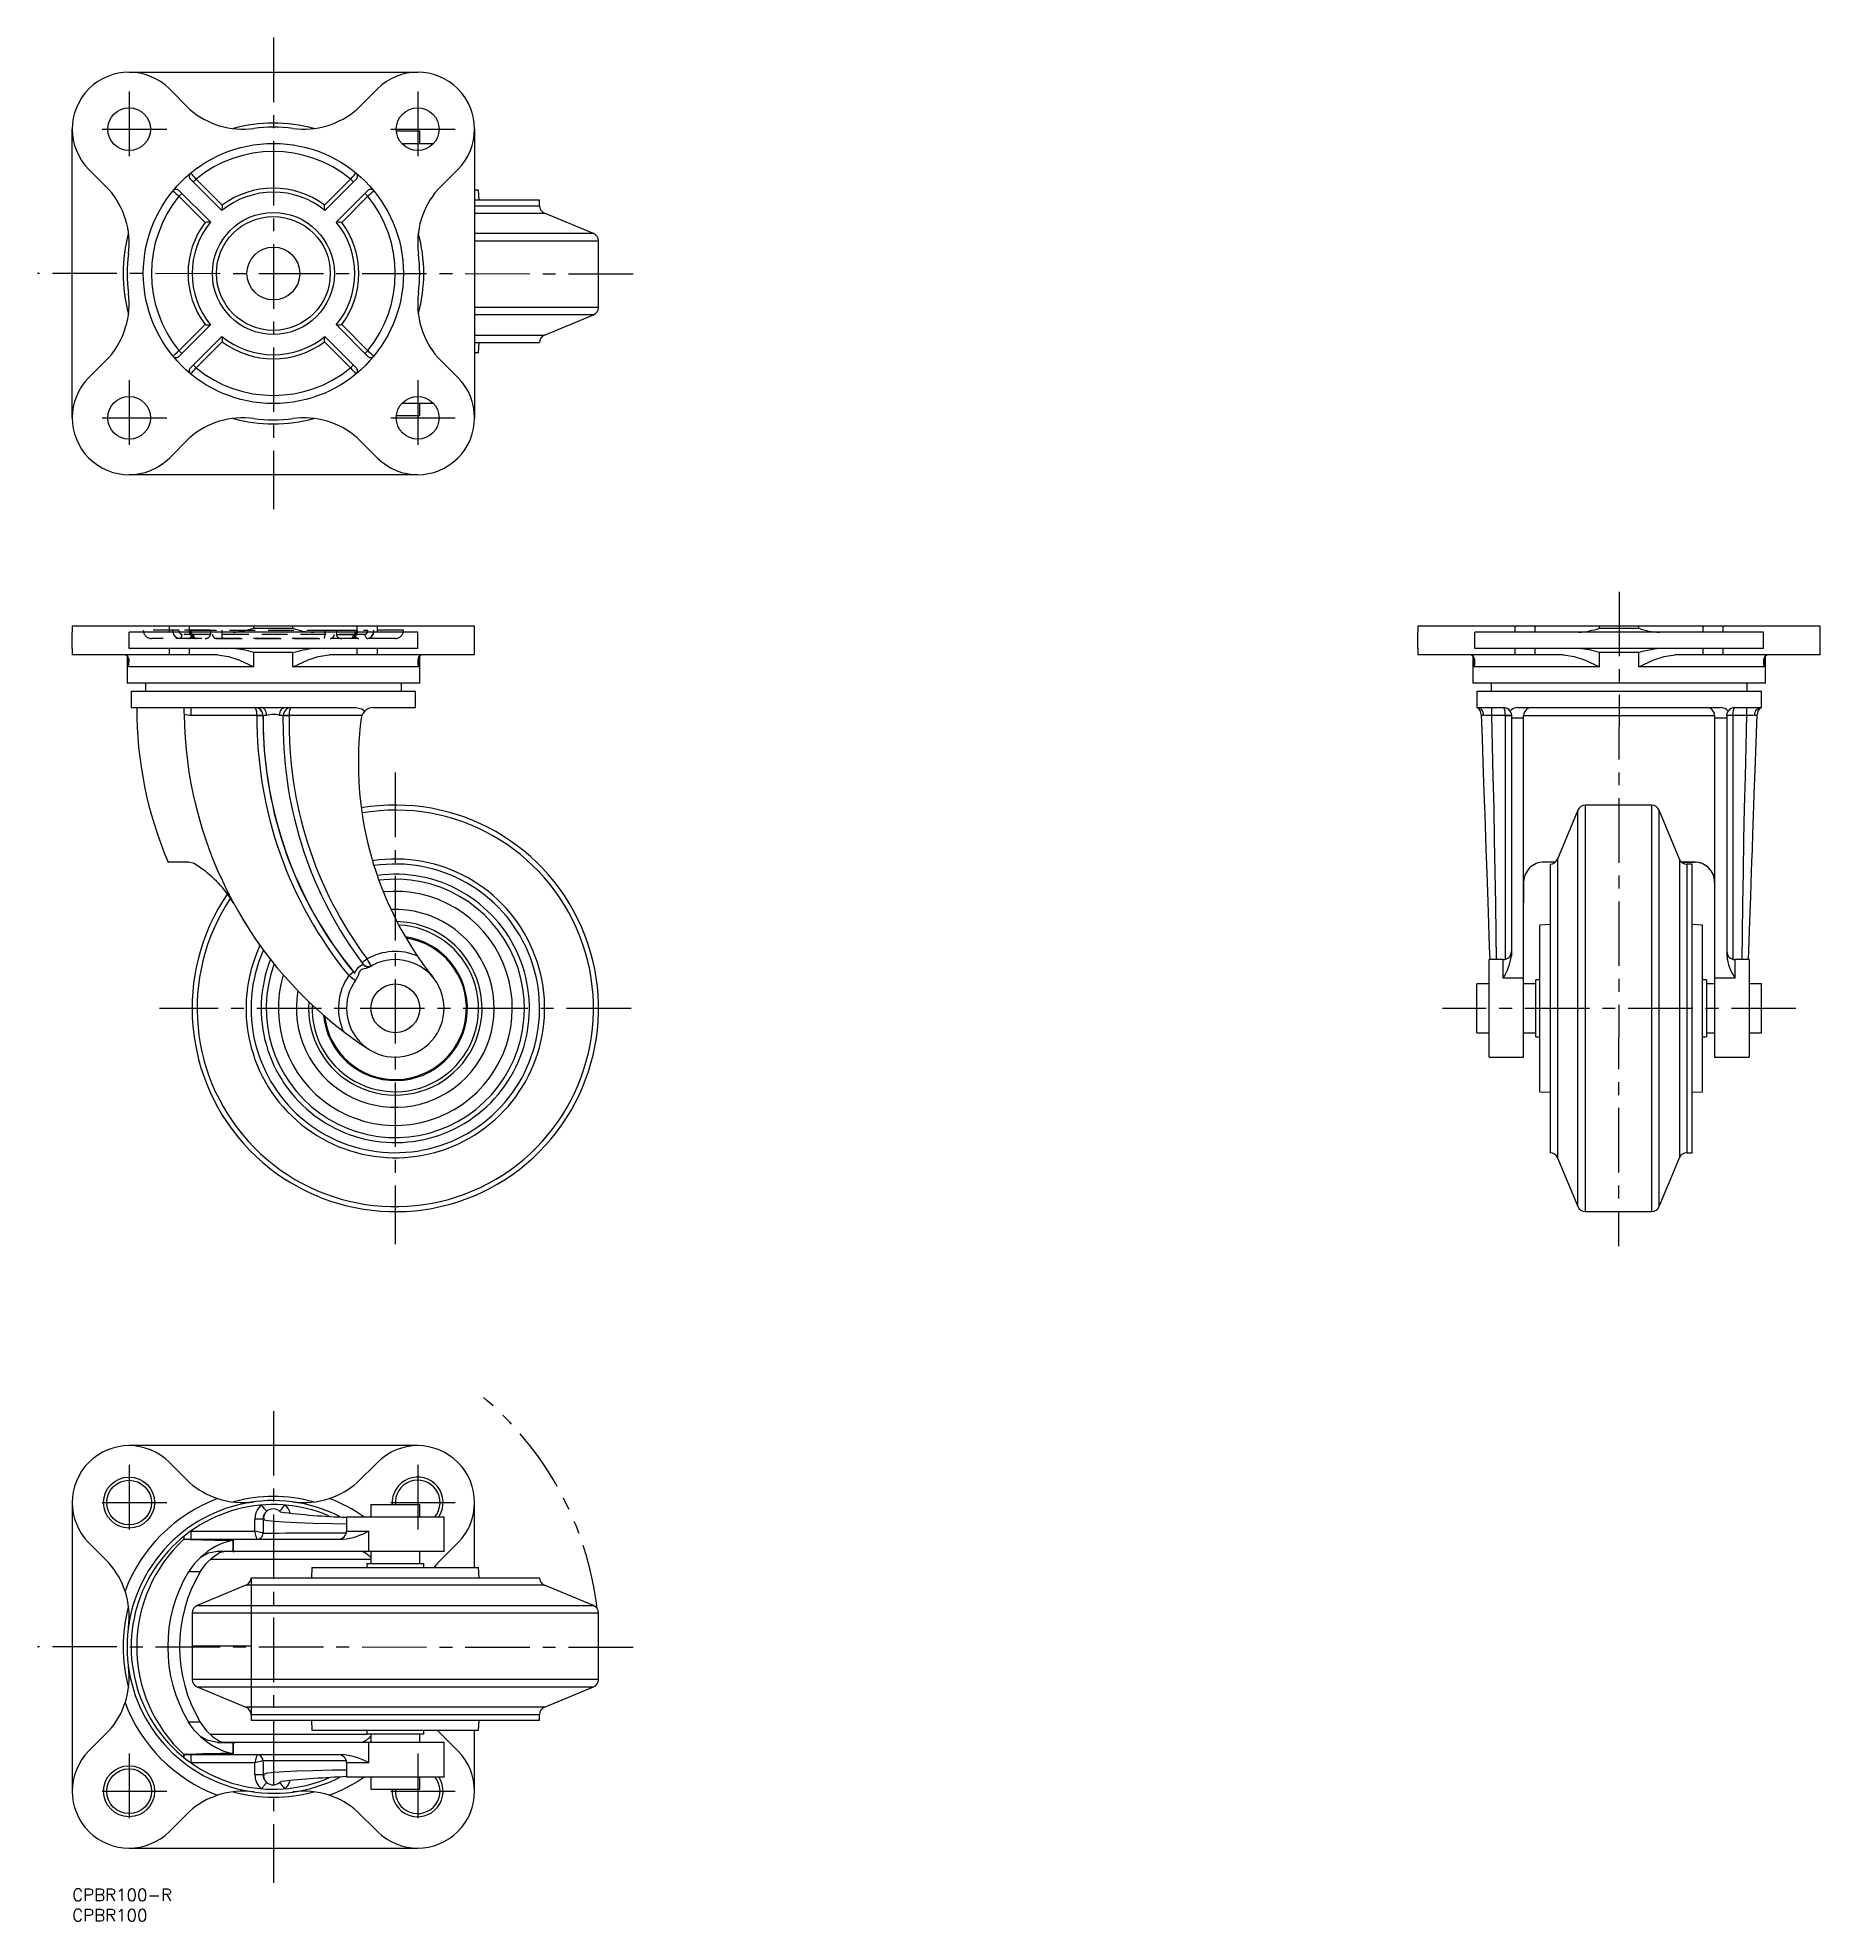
# Model space of a CAD drawing. Extents: x -8 to 430, y -8 to 455.
import ezdxf

# ---------------------------------------------------------------- set-up
doc = ezdxf.new("R2010")
doc.units = 0
doc.header["$LTSCALE"] = 0.5
for name, pattern in [('CENTER', [50.8, 31.75, -6.35, 6.35, -6.35]), ('DASHED', [19.05, 12.7, -6.35]), ('PHANTOM', [63.5, 31.75, -6.35, 6.35, -6.35, 6.35, -6.35])]:
    doc.linetypes.add(name, pattern=pattern)
for name, color, linetype in [('MSM_CENTER', 1, 'CENTER'), ('MSM_CONTINUOUS', 7, 'CONTINUOUS'), ('MSM_DASHED', 4, 'DASHED'), ('MSM_IMAGINARY', 6, 'PHANTOM'), ('MSM_PART_NUMBER', 7, 'CONTINUOUS')]:
    doc.layers.add(name, color=color, linetype=linetype)
doc.styles.get("Standard").update_dxf_attribs({"font": 'txt.shx', "height": 3, "bigfont": 'bigfont.shx'})

# ---------------------------------------------------------------- blocks, each defined once
blk = doc.blocks.new('*U5')
at = {"layer": 'MSM_PART_NUMBER'}
blk.add_text('CPBR100', height=3, dxfattribs=at).set_placement((0, -8))
blk = doc.blocks.new('*U6')
at = {"layer": 'MSM_PART_NUMBER'}
blk.add_text('CPBR100-R', height=3, dxfattribs=at).set_placement((0, -3))

msp = doc.modelspace()

# ---------------------------------------------------------------- linework, layer by layer
at = {"layer": 'MSM_CENTER'}
for p, q in [((49.5, 455.33), (49.5, 339.33)), ((14, 442.09), (14, 423.56)), ((85, 442.09), (85, 423.56)), ((23.26, 432.75), (4.74, 432.77)), ((94.26, 432.75), (75.74, 432.77)), ((138, 397.15), (-8.5, 397.33)), ((14, 371.09), (14, 352.56)), ((85, 371.09), (85, 352.56)), ((23.26, 361.75), (4.74, 361.77)), ((94.26, 361.75), (75.74, 361.77)), ((380.63, 319.06), (380.45, 158.06)), ((79.5, 274.56), (79.5, 158.56)), ((137.5, 216.56), (21.5, 216.56)), ((424.12, 216.56), (337.12, 216.56)), ((49.5, 117.5), (49.5, 1.5)), ((14, 104.26), (14, 85.74)), ((85, 104.26), (85, 85.74)), ((23.26, 94.92), (4.74, 94.94)), ((94.26, 94.92), (75.74, 94.94)), ((138, 59.33), (-8.5, 59.5)), ((14, 33.26), (14, 14.74)), ((85, 33.26), (85, 14.74)), ((23.26, 23.92), (4.74, 23.94)), ((94.26, 23.92), (75.74, 23.94))]:
    msp.add_line(p, q, dxfattribs=at)
at = {"layer": 'MSM_CONTINUOUS'}
for p, q in [((14, 446.83), (85, 446.83)), ((23.9, 442.73), (28.85, 437.78)), ((70.15, 437.78), (75.1, 442.73)), ((0, 361.83), (0, 432.83)), ((85.5, 432.33), (79.76, 432.33)), ((85.5, 429.33), (85.5, 432.33)), ((99, 432.83), (99, 361.83)), ((81.07, 429.33), (88.93, 429.33)), ((9.05, 417.98), (4.1, 422.93)), ((94.9, 422.93), (89.95, 417.98)), ((26.27, 417.73), (34.01, 409.99)), ((26.97, 417.01), (26.93, 416.97)), ((26.98, 417.02), (26.97, 417.01)), ((36.84, 412.81), (29.1, 420.56)), ((29.81, 419.85), (29.82, 419.86)), ((29.82, 419.86), (29.86, 419.9)), ((29.86, 419.9), (29.93, 419.97)), ((29.93, 419.97), (30.01, 420.06)), ((30.01, 420.06), (30.12, 420.16)), ((30.12, 420.16), (30.24, 420.29)), ((30.24, 420.29), (30.38, 420.42)), ((30.38, 420.42), (30.51, 420.56)), ((30.51, 420.56), (36.92, 414.15)), ((62.08, 414.15), (68.49, 420.56)), ((69.9, 420.56), (62.16, 412.81)), ((64.99, 409.99), (72.73, 417.73)), ((68.62, 420.42), (68.49, 420.56)), ((68.76, 420.29), (68.62, 420.42)), ((68.88, 420.16), (68.76, 420.29)), ((68.99, 420.06), (68.88, 420.16)), ((69.07, 419.97), (68.99, 420.06)), ((69.14, 419.9), (69.07, 419.97)), ((69.18, 419.86), (69.14, 419.9)), ((69.19, 419.85), (69.18, 419.86)), ((72.02, 417.02), (72.03, 417.01)), ((72.03, 417.01), (72.07, 416.97)), ((100, 417.83), (99, 417.83)), ((100.14, 415.33), (100, 417.83)), ((26.41, 416.45), (26.27, 416.31)), ((32.68, 409.9), (26.27, 416.31)), ((26.54, 416.58), (26.41, 416.45)), ((26.66, 416.71), (26.54, 416.58)), ((26.77, 416.81), (26.66, 416.71)), ((26.86, 416.9), (26.77, 416.81)), ((26.93, 416.97), (26.86, 416.9)), ((72.73, 416.31), (66.32, 409.9)), ((72.07, 416.97), (72.14, 416.9)), ((72.14, 416.9), (72.23, 416.81)), ((72.23, 416.81), (72.34, 416.71)), ((72.34, 416.71), (72.46, 416.58)), ((72.46, 416.58), (72.59, 416.45)), ((72.59, 416.45), (72.73, 416.31)), ((115, 415.33), (99, 415.33)), ((99, 414), (115, 414)), ((115, 414), (115, 415.33)), ((99, 412.15), (116.24, 412.15)), ((128.26, 407.18), (116.24, 412.15)), ((128.26, 407.18), (99, 407.18)), ((99, 405.33), (129.5, 405.33)), ((129.5, 389), (129.5, 405.33)), ((26.27, 378.34), (32.68, 384.75)), ((34.01, 384.67), (26.27, 376.92)), ((72.73, 376.92), (64.99, 384.67)), ((66.32, 384.75), (72.73, 378.34)), ((99, 389), (129.5, 389)), ((128.26, 387.15), (99, 387.15)), ((116.24, 382.18), (128.26, 387.15)), ((29.1, 374.1), (36.84, 381.84)), ((36.92, 380.51), (30.51, 374.1)), ((68.49, 374.1), (62.08, 380.51)), ((62.16, 381.84), (69.9, 374.1)), ((99, 382.18), (116.24, 382.18)), ((99, 380.33), (115, 380.33)), ((100, 377.83), (100.14, 380.33)), ((4.1, 371.73), (9.05, 376.68)), ((26.41, 378.2), (26.27, 378.34)), ((26.54, 378.07), (26.41, 378.2)), ((26.66, 377.95), (26.54, 378.07)), ((26.77, 377.84), (26.66, 377.95)), ((26.86, 377.75), (26.77, 377.84)), ((26.93, 377.69), (26.86, 377.75)), ((26.97, 377.65), (26.93, 377.69)), ((26.98, 377.64), (26.97, 377.65)), ((72.02, 377.64), (72.03, 377.65)), ((72.03, 377.65), (72.07, 377.69)), ((72.07, 377.69), (72.14, 377.75)), ((72.14, 377.75), (72.23, 377.84)), ((72.23, 377.84), (72.34, 377.95)), ((72.34, 377.95), (72.46, 378.07)), ((72.46, 378.07), (72.59, 378.2)), ((72.59, 378.2), (72.73, 378.34)), ((89.95, 376.68), (94.9, 371.73)), ((100, 377.83), (99, 377.83)), ((29.81, 374.81), (29.82, 374.79)), ((29.82, 374.79), (29.86, 374.75)), ((29.86, 374.75), (29.93, 374.69)), ((29.93, 374.69), (30.01, 374.6)), ((30.01, 374.6), (30.12, 374.49)), ((30.12, 374.49), (30.24, 374.37)), ((30.24, 374.37), (30.38, 374.24)), ((30.38, 374.24), (30.51, 374.1)), ((68.62, 374.24), (68.49, 374.1)), ((68.76, 374.37), (68.62, 374.24)), ((68.88, 374.49), (68.76, 374.37)), ((68.99, 374.6), (68.88, 374.49)), ((69.07, 374.69), (68.99, 374.6)), ((69.14, 374.75), (69.07, 374.69)), ((69.18, 374.79), (69.14, 374.75)), ((69.19, 374.81), (69.18, 374.79)), ((85.5, 362.33), (79.76, 362.33)), ((88.93, 365.33), (81.07, 365.33)), ((85.5, 362.33), (85.5, 365.33)), ((28.85, 356.88), (23.9, 351.93)), ((75.1, 351.93), (70.15, 356.88)), ((85, 347.83), (14, 347.83)), ((0, 310.56), (0, 309.06)), ((99, 310.56), (0, 310.56)), ((23.9, 309.06), (23.9, 310.56)), ((28.85, 309.06), (28.85, 310.56)), ((44.69, 310.06), (44.69, 310.56)), ((54.31, 310.06), (54.31, 310.56)), ((70.15, 309.06), (70.15, 310.56)), ((75.1, 309.06), (75.1, 310.56)), ((99, 309.06), (99, 310.56)), ((331.12, 310.56), (331.12, 309.06)), ((430.12, 310.56), (331.12, 310.56)), ((355.02, 309.06), (355.02, 310.56)), ((359.97, 309.06), (359.97, 310.56)), ((375.82, 310.06), (375.82, 310.56)), ((385.43, 310.06), (385.43, 310.56)), ((401.28, 309.06), (401.28, 310.56)), ((406.22, 309.06), (406.22, 310.56)), ((430.12, 309.06), (430.12, 310.56)), ((0, 305.06), (0, 309.06)), ((14, 305.06), (14, 309.06)), ((85, 309.06), (14, 309.06)), ((44.69, 310.06), (54.31, 310.06)), ((85, 305.06), (85, 309.06)), ((99, 305.06), (99, 309.06)), ((331.12, 305.06), (331.12, 309.06)), ((345.12, 305.06), (345.12, 309.06)), ((416.12, 309.06), (345.12, 309.06)), ((375.82, 310.06), (385.43, 310.06)), ((416.12, 305.06), (416.12, 309.06)), ((430.12, 305.06), (430.12, 309.06)), ((0, 305.06), (0, 303.56)), ((35.77, 303.56), (0, 303.56)), ((13.68, 303.15), (13, 303.56)), ((13.5, 303.26), (13.5, 296.56)), ((13.98, 302.26), (13.68, 303.15)), ((13.82, 300.56), (13.82, 302.72)), ((13.83, 300.57), (13.95, 301.17)), ((13.95, 301.17), (13.98, 302.26)), ((85, 305.06), (14, 305.06)), ((23.9, 303.56), (23.9, 305.06)), ((28.85, 303.56), (28.85, 305.06)), ((35.77, 303.56), (38.46, 303.15)), ((38.46, 303.15), (40.97, 302.27)), ((40.97, 302.27), (43.42, 301.17)), ((43.42, 301.17), (44.67, 300.57)), ((44.69, 300.56), (44.69, 304.06)), ((54.31, 304.06), (44.69, 304.06)), ((54.31, 300.56), (54.31, 304.06)), ((54.33, 300.57), (55.58, 301.17)), ((55.58, 301.17), (58.03, 302.27)), ((58.03, 302.27), (60.54, 303.15)), ((60.54, 303.15), (63.23, 303.56)), ((99, 303.56), (63.23, 303.56)), ((70.15, 303.56), (70.15, 305.06)), ((75.1, 303.56), (75.1, 305.06)), ((85.32, 303.15), (85.03, 302.28)), ((85.03, 302.28), (85.05, 301.17)), ((85.05, 301.17), (85.17, 300.57)), ((85.18, 300.56), (85.18, 302.73)), ((86, 303.56), (85.32, 303.15)), ((85.5, 296.56), (85.5, 303.26)), ((99, 303.56), (99, 305.06)), ((331.12, 305.06), (331.12, 303.56)), ((366.89, 303.56), (331.12, 303.56)), ((344.81, 303.15), (344.12, 303.56)), ((344.62, 303.26), (344.62, 296.56)), ((345.1, 302.26), (344.81, 303.15)), ((344.95, 300.56), (344.95, 302.72)), ((344.95, 300.57), (345.08, 301.17)), ((345.08, 301.17), (345.1, 302.26)), ((416.12, 305.06), (345.12, 305.06)), ((355.02, 303.56), (355.02, 305.06)), ((359.97, 303.56), (359.97, 305.06)), ((366.89, 303.56), (369.58, 303.15)), ((369.58, 303.15), (372.07, 302.28)), ((372.07, 302.28), (374.55, 301.17)), ((374.55, 301.17), (375.8, 300.57)), ((375.82, 300.56), (375.82, 304.06)), ((385.43, 304.06), (375.82, 304.06)), ((385.43, 300.56), (385.43, 304.06)), ((385.45, 300.57), (386.7, 301.17)), ((386.7, 301.17), (389.13, 302.26)), ((389.13, 302.26), (391.67, 303.15)), ((391.67, 303.15), (394.36, 303.56)), ((430.12, 303.56), (394.36, 303.56)), ((401.28, 303.56), (401.28, 305.06)), ((406.22, 303.56), (406.22, 305.06)), ((416.44, 303.15), (416.15, 302.28)), ((416.15, 302.28), (416.17, 301.17)), ((416.17, 301.17), (416.3, 300.57)), ((416.3, 300.56), (416.3, 302.73)), ((417.13, 303.56), (416.44, 303.15)), ((416.62, 296.56), (416.62, 303.26)), ((430.12, 303.56), (430.12, 305.06)), ((85.5, 296.56), (13.5, 296.56)), ((13.82, 300.56), (13.83, 300.57)), ((44.69, 300.56), (13.82, 300.56)), ((18, 296.56), (18, 294.56)), ((44.67, 300.57), (44.69, 300.56)), ((54.31, 300.56), (54.33, 300.57)), ((85.18, 300.56), (54.31, 300.56)), ((81, 294.56), (81, 296.56)), ((85.17, 300.57), (85.18, 300.56)), ((416.62, 296.56), (344.62, 296.56)), ((344.95, 300.56), (344.95, 300.57)), ((375.82, 300.56), (344.95, 300.56)), ((349.12, 296.56), (349.12, 294.56)), ((375.8, 300.57), (375.82, 300.56)), ((385.43, 300.56), (385.45, 300.57)), ((416.3, 300.56), (385.43, 300.56)), ((412.12, 294.56), (412.12, 296.56)), ((416.3, 300.57), (416.3, 300.56)), ((14.5, 294.56), (14.5, 290.56)), ((14.5, 294.56), (84.5, 294.56)), ((84.5, 290.56), (84.5, 294.56)), ((345.62, 294.56), (345.62, 290.56)), ((345.62, 294.56), (415.62, 294.56)), ((415.62, 290.56), (415.62, 294.56)), ((14.5, 290.56), (69.82, 290.56)), ((28.9, 288.56), (27.51, 288.82)), ((29.18, 288.56), (28.9, 288.56)), ((29.18, 290.56), (29.18, 288.56)), ((46.95, 288.56), (29.18, 288.56)), ((44.96, 290.56), (44.95, 290.56)), ((45.04, 290.52), (44.96, 290.56)), ((45.13, 290.43), (45.04, 290.52)), ((45.29, 290.02), (45.13, 290.43)), ((45.39, 289.52), (45.29, 290.02)), ((45.44, 289.07), (45.39, 289.52)), ((45.45, 288.56), (45.44, 289.07)), ((45.45, 288.55), (45.45, 288.56)), ((45.75, 288.55), (45.45, 288.55)), ((46.03, 288.55), (45.75, 288.55)), ((46.29, 288.55), (46.03, 288.55)), ((46.51, 288.55), (46.29, 288.55)), ((46.7, 288.55), (46.51, 288.55)), ((46.8, 290.52), (46.55, 290.56)), ((46.84, 288.54), (46.7, 288.55)), ((47.04, 290.41), (46.8, 290.52)), ((46.92, 288.54), (46.84, 288.54)), ((46.95, 288.54), (46.92, 288.54)), ((46.95, 288.54), (46.95, 288.56)), ((46.97, 288.55), (46.95, 288.54)), ((46.95, 288.54), (46.95, 288.54)), ((46.98, 287.68), (46.95, 288.54)), ((46.95, 287.8), (46.95, 287.68)), ((47.2, 288.57), (46.97, 288.55)), ((47.26, 290.23), (47.04, 290.41)), ((47.68, 288.59), (47.2, 288.57)), ((47.45, 289.98), (47.26, 290.23)), ((47.61, 289.69), (47.45, 289.98)), ((47.73, 289.35), (47.61, 289.69)), ((47.84, 288.59), (47.68, 288.59)), ((47.81, 288.98), (47.73, 289.35)), ((47.84, 288.59), (47.81, 288.98)), ((51.04, 288.64), (51.07, 289.02)), ((51.07, 289.02), (51.15, 289.38)), ((51.15, 289.38), (51.27, 289.71)), ((51.27, 289.71), (51.43, 290)), ((51.43, 290), (51.62, 290.24)), ((51.62, 290.24), (51.84, 290.41)), ((51.84, 290.41), (52.07, 290.52)), ((51.88, 288.61), (51.92, 288.6)), ((51.9, 287.88), (51.91, 288.61)), ((51.9, 286.44), (51.92, 288.59)), ((51.9, 286.44), (51.9, 287.88)), ((51.92, 288.56), (51.91, 288.56)), ((51.92, 288.6), (51.95, 288.61)), ((51.92, 288.59), (51.92, 288.6)), ((51.95, 288.59), (51.92, 288.59)), ((51.95, 288.61), (52.04, 288.61)), ((52.03, 288.59), (51.95, 288.59)), ((52.17, 288.59), (52.03, 288.59)), ((52.04, 288.61), (52.17, 288.62)), ((52.07, 290.52), (52.32, 290.56)), ((52.17, 288.62), (52.36, 288.62)), ((52.36, 288.58), (52.17, 288.59)), ((52.36, 288.62), (52.59, 288.62)), ((52.59, 288.58), (52.36, 288.58)), ((52.59, 288.62), (52.85, 288.61)), ((52.85, 288.57), (52.59, 288.58)), ((52.85, 288.61), (53.13, 288.61)), ((53.13, 288.56), (52.85, 288.57)), ((53.13, 288.61), (53.42, 288.6)), ((53.42, 288.56), (53.13, 288.56)), ((53.42, 288.6), (53.43, 288.93)), ((53.42, 288.56), (53.42, 288.6)), ((71.26, 288.56), (53.42, 288.56)), ((53.43, 288.93), (53.47, 289.42)), ((53.47, 289.42), (53.55, 289.9)), ((53.55, 289.9), (53.69, 290.34)), ((53.69, 290.34), (53.8, 290.5)), ((53.8, 290.5), (53.92, 290.56)), ((53.92, 290.56), (53.92, 290.56)), ((69.82, 290.56), (71.24, 290.25)), ((71.24, 290.25), (71.96, 289.67)), ((71.5, 289.07), (71.26, 288.56)), ((71.96, 289.67), (71.5, 289.07)), ((74.09, 290.56), (84.5, 290.56)), ((345.62, 290.56), (352.12, 290.56)), ((346.03, 290.52), (345.74, 290.56)), ((346.31, 290.41), (346.03, 290.52)), ((346.57, 290.24), (346.31, 290.41)), ((346.8, 290), (346.57, 290.24)), ((346.68, 288.85), (346.89, 282.85)), ((346.99, 289.71), (346.8, 290)), ((347.14, 289.38), (346.99, 289.71)), ((347.23, 289.02), (347.14, 289.38)), ((347.27, 288.64), (347.23, 289.02)), ((352.62, 288.6), (349.18, 288.6)), ((349.18, 288.6), (349.38, 281.12)), ((352.13, 290.56), (352.12, 290.56)), ((352.25, 290.5), (352.13, 290.56)), ((352.35, 290.34), (352.25, 290.5)), ((352.49, 289.9), (352.35, 290.34)), ((352.57, 289.42), (352.49, 289.9)), ((352.61, 288.93), (352.57, 289.42)), ((352.62, 288.6), (352.61, 288.93)), ((352.62, 288.6), (352.92, 288.61)), ((352.62, 288.59), (352.62, 288.6)), ((352.92, 288.59), (352.62, 288.59)), ((352.63, 283.18), (352.62, 288.59)), ((352.92, 288.61), (353.2, 288.61)), ((353.2, 288.59), (352.92, 288.59)), ((353.2, 288.61), (353.46, 288.62)), ((353.46, 288.59), (353.2, 288.59)), ((353.46, 288.62), (353.68, 288.62)), ((353.68, 288.58), (353.46, 288.59)), ((353.68, 288.62), (353.87, 288.62)), ((353.87, 288.58), (353.68, 288.58)), ((353.79, 289.67), (354.06, 289.07)), ((353.87, 288.62), (354.01, 288.61)), ((354.01, 288.57), (353.87, 288.58)), ((354.01, 288.61), (354.09, 288.61)), ((354.1, 288.56), (354.01, 288.57)), ((354.06, 289.07), (354.12, 288.56)), ((354.09, 288.61), (354.12, 288.6)), ((354.12, 288.56), (354.1, 288.56)), ((354.12, 288.56), (354.12, 229.47)), ((357.12, 287.95), (354.12, 287.95)), ((355.72, 290.56), (405.53, 290.56)), ((357.12, 204.56), (357.12, 288.56)), ((359.2, 288.52), (357.12, 288.52)), ((357.12, 288.52), (357.12, 288.52)), ((360.46, 288.52), (359.2, 288.52)), ((361.76, 288.52), (360.46, 288.52)), ((364.43, 288.52), (361.76, 288.52)), ((367.17, 288.52), (364.43, 288.52)), ((369.99, 288.52), (367.17, 288.52)), ((371.48, 288.51), (369.99, 288.52)), ((372.97, 288.51), (371.48, 288.51)), ((375.99, 288.51), (372.97, 288.51)), ((378.99, 288.51), (375.99, 288.51)), ((381.97, 288.51), (378.99, 288.51)), ((383.77, 288.51), (381.97, 288.51)), ((386.45, 288.51), (383.77, 288.51)), ((389.07, 288.51), (386.45, 288.51)), ((392.04, 288.52), (389.07, 288.51)), ((394.89, 288.52), (392.04, 288.52)), ((397.6, 288.52), (394.89, 288.52)), ((400.17, 288.52), (397.6, 288.52)), ((402.2, 288.52), (400.17, 288.52)), ((404.12, 288.52), (402.2, 288.52)), ((404.12, 288.56), (404.12, 204.56)), ((404.12, 288.52), (404.12, 288.52)), ((407.12, 287.95), (404.12, 287.95)), ((407.12, 288.56), (407.23, 289.19)), ((407.15, 288.61), (407.12, 288.6)), ((407.12, 288.56), (407.12, 229.47)), ((407.15, 288.56), (407.12, 288.56)), ((407.24, 288.61), (407.15, 288.61)), ((407.24, 288.57), (407.15, 288.56)), ((407.23, 289.19), (407.46, 289.67)), ((407.38, 288.62), (407.24, 288.61)), ((407.38, 288.58), (407.24, 288.57)), ((407.56, 288.62), (407.38, 288.62)), ((407.56, 288.58), (407.38, 288.58)), ((407.79, 288.62), (407.56, 288.62)), ((407.79, 288.59), (407.56, 288.58)), ((408.05, 288.61), (407.79, 288.62)), ((408.05, 288.59), (407.79, 288.59)), ((408.33, 288.61), (408.05, 288.61)), ((408.33, 288.59), (408.05, 288.59)), ((408.63, 288.6), (408.33, 288.61)), ((408.63, 288.59), (408.33, 288.59)), ((408.63, 288.59), (408.62, 283.18)), ((408.63, 288.77), (408.66, 289.24)), ((408.63, 288.6), (408.63, 288.77)), ((408.63, 288.6), (408.63, 288.59)), ((412.07, 288.6), (408.63, 288.6)), ((408.66, 289.24), (408.72, 289.74)), ((408.72, 289.74), (408.85, 290.22)), ((408.85, 290.22), (408.97, 290.46)), ((408.97, 290.46), (409.05, 290.53)), ((409.05, 290.53), (409.12, 290.56)), ((409.12, 290.56), (415.62, 290.56)), ((409.12, 290.56), (409.12, 290.56)), ((411.87, 281.12), (412.07, 288.6)), ((413.98, 288.64), (414.02, 289.02)), ((414.02, 289.02), (414.11, 289.38)), ((414.11, 289.38), (414.26, 289.71)), ((414.26, 289.71), (414.45, 290)), ((414.32, 281.86), (414.56, 288.85)), ((414.45, 290), (414.68, 290.24)), ((414.68, 290.24), (414.94, 290.41)), ((414.94, 290.41), (415.22, 290.52)), ((415.22, 290.52), (415.51, 290.56)), ((346.89, 282.85), (347.09, 277.12)), ((352.63, 277.77), (352.63, 283.18)), ((408.62, 283.18), (408.62, 277.77)), ((349.38, 281.12), (349.57, 273.5)), ((411.68, 273.5), (411.87, 281.12)), ((414.09, 275.16), (414.32, 281.86)), ((347.09, 277.12), (347.27, 272.11)), ((349.57, 273.5), (349.75, 265.8)), ((352.63, 272.39), (352.63, 277.77)), ((408.62, 277.77), (408.62, 272.39)), ((411.5, 265.8), (411.68, 273.5)), ((413.88, 269.19), (414.09, 275.16)), ((347.27, 272.11), (347.42, 267.81)), ((352.63, 267.06), (352.63, 272.39)), ((408.62, 272.39), (408.61, 267.06)), ((413.7, 263.96), (413.88, 269.19)), ((347.42, 267.81), (347.54, 264.21)), ((347.54, 264.21), (347.65, 261.32)), ((349.75, 265.8), (349.91, 258.07)), ((352.64, 261.78), (352.63, 267.06)), ((370.45, 265.32), (365.47, 253.29)), ((370.45, 167.79), (370.45, 265.32)), ((388.62, 266.56), (372.3, 266.56)), ((372.3, 266.56), (372.3, 166.56)), ((388.62, 266.56), (388.62, 166.56)), ((395.45, 253.29), (390.47, 265.32)), ((390.47, 167.79), (390.47, 265.32)), ((408.61, 267.06), (408.61, 261.78)), ((411.34, 258.07), (411.5, 265.8)), ((347.65, 261.32), (347.73, 258.78)), ((352.64, 256.58), (352.64, 261.78)), ((408.61, 261.78), (408.61, 256.58)), ((413.54, 259.46), (413.7, 263.96)), ((347.73, 258.78), (347.84, 255.65)), ((347.84, 255.65), (347.97, 251.92)), ((349.91, 258.07), (350.06, 250.16)), ((352.64, 251.47), (352.64, 256.58)), ((408.61, 256.58), (408.61, 251.47)), ((411.19, 250.16), (411.34, 258.07)), ((413.3, 252.6), (413.41, 255.68)), ((413.41, 255.68), (413.54, 259.46)), ((24.27, 252.55), (23.52, 252.55)), ((23.52, 252.55), (23.59, 252.55)), ((26.01, 252.55), (24.27, 252.55)), ((28.6, 252.56), (26.01, 252.55)), ((30.03, 252.16), (28.6, 252.56)), ((31.59, 251.14), (30.03, 252.16)), ((31.6, 251.13), (31.11, 251.45)), ((347.97, 251.92), (348.12, 247.61)), ((352.65, 246.46), (352.64, 251.47)), ((364.44, 252.56), (362.12, 252.56)), ((363.62, 252.06), (363.62, 216.56)), ((364.92, 252.56), (364.44, 252.56)), ((365.47, 253.29), (365.47, 179.82)), ((395.45, 253.29), (395.45, 179.82)), ((396.56, 252.56), (396.02, 252.56)), ((396.03, 252.56), (396.82, 252.56)), ((399.12, 252.56), (396.56, 252.56)), ((396.82, 252.56), (399.12, 252.56)), ((398.62, 252.06), (397.3, 252.06)), ((397.3, 252.06), (397.3, 181.06)), ((398.62, 181.06), (398.62, 252.06)), ((399.12, 252.56), (399.12, 252.56)), ((408.61, 251.47), (408.6, 246.46)), ((413.21, 250.14), (413.3, 252.6)), ((348.12, 247.61), (348.29, 242.76)), ((350.06, 250.16), (350.18, 242.35)), ((352.65, 241.58), (352.65, 246.46)), ((357.12, 247.58), (357.12, 242.56)), ((357.12, 247.58), (357.12, 247.57)), ((357.12, 246.05), (357.12, 247.57)), ((357.12, 244.44), (357.12, 246.05)), ((408.6, 246.46), (408.6, 241.58)), ((411.07, 242.35), (411.19, 250.16)), ((413, 244.02), (413.12, 247.37)), ((413.12, 247.37), (413.21, 250.14)), ((39.54, 242.56), (39.54, 242.75)), ((39.64, 242.56), (39.54, 242.56)), ((348.29, 242.76), (348.48, 237.44)), ((350.18, 242.35), (350.28, 234.73)), ((352.65, 236.84), (352.65, 241.58)), ((357.12, 242.75), (357.12, 244.44)), ((357.12, 242.56), (357.12, 242.75)), ((357.12, 242.56), (357.12, 242.56)), ((408.6, 241.58), (408.6, 236.84)), ((410.97, 234.73), (411.07, 242.35)), ((412.86, 240.12), (413, 244.02)), ((348.48, 237.44), (348.68, 231.73)), ((352.65, 232.24), (352.65, 236.84)), ((363.62, 237.2), (361.12, 237.06)), ((361.12, 196.06), (361.12, 237.06)), ((401.12, 237.06), (398.62, 237.2)), ((401.12, 196.06), (401.12, 237.06)), ((408.6, 236.84), (408.6, 232.24)), ((412.71, 235.73), (412.86, 240.12)), ((348.68, 231.73), (348.79, 228.56)), ((350.28, 234.73), (350.34, 228.56)), ((352.66, 228.63), (352.65, 232.24)), ((408.6, 232.24), (408.59, 228.63)), ((410.91, 228.56), (410.97, 234.73)), ((412.54, 230.91), (412.71, 235.73)), ((70.56, 226.75), (70.94, 227.04)), ((70.94, 227.04), (71.28, 227.24)), ((71.28, 227.24), (71.51, 227.35)), ((71.37, 227.83), (71.34, 227.81)), ((71.44, 227.89), (71.37, 227.83)), ((71.56, 227.97), (71.44, 227.89)), ((71.51, 227.35), (71.61, 227.38)), ((71.71, 228.08), (71.56, 227.97)), ((71.61, 227.38), (71.64, 227.4)), ((71.61, 227.38), (71.61, 227.38)), ((71.82, 227.2), (71.64, 227.4)), ((71.89, 228.22), (71.71, 228.08)), ((72.04, 227.03), (71.82, 227.2)), ((72.09, 228.37), (71.89, 228.22)), ((72.28, 226.91), (72.04, 227.03)), ((72.32, 228.54), (72.09, 228.37)), ((72.55, 228.71), (72.32, 228.54)), ((352.12, 228.56), (348.62, 228.56)), ((348.62, 204.56), (348.62, 228.56)), ((352.12, 224.03), (352.12, 228.56)), ((412.62, 228.56), (409.12, 228.56)), ((409.12, 228.56), (409.12, 224.03)), ((412.46, 228.56), (412.54, 230.91)), ((412.62, 228.56), (412.62, 204.56)), ((68.05, 224.62), (68.28, 224.81)), ((68.54, 224.22), (68.05, 224.62)), ((68.28, 224.81), (68.5, 224.99)), ((68.5, 224.99), (68.71, 225.16)), ((69.02, 223.84), (68.54, 224.22)), ((68.71, 225.16), (68.88, 225.3)), ((68.88, 225.3), (69.03, 225.42)), ((69.39, 223.55), (69.02, 223.84)), ((69.03, 225.42), (69.13, 225.51)), ((69.13, 225.51), (69.2, 225.56)), ((69.2, 225.56), (69.21, 225.57)), ((69.58, 223.39), (69.39, 223.55)), ((69.51, 225.14), (69.57, 225.29)), ((69.51, 225.13), (69.51, 225.14)), ((69.51, 225.13), (69.51, 225.13)), ((69.57, 225.29), (69.7, 225.6)), ((69.61, 223.36), (69.58, 223.39)), ((69.7, 225.6), (69.92, 225.99)), ((69.99, 223.88), (69.9, 223.76)), ((69.92, 225.99), (70.21, 226.38)), ((70.36, 224.66), (69.99, 223.88)), ((70.21, 226.38), (70.56, 226.75)), ((70.64, 225.48), (70.36, 224.66)), ((70.84, 225.83), (70.64, 225.48)), ((71.09, 226.03), (70.84, 225.83)), ((71.46, 226.18), (71.09, 226.03)), ((72.22, 226.35), (71.46, 226.18)), ((73.12, 226.72), (72.22, 226.35)), ((72.38, 226.87), (72.28, 226.91)), ((72.54, 226.83), (72.38, 226.87)), ((72.8, 226.8), (72.54, 226.83)), ((73.07, 226.82), (72.8, 226.8)), ((73.33, 226.88), (73.07, 226.82)), ((73.58, 227), (73.33, 226.88)), ((348.62, 222.56), (345.62, 222.56)), ((345.62, 210.56), (345.62, 222.56)), ((357.12, 224.03), (352.12, 224.03)), ((360.12, 222.56), (357.12, 222.56)), ((361.12, 223.56), (360.12, 223.56)), ((360.12, 209.56), (360.12, 223.56)), ((402.12, 223.56), (401.12, 223.56)), ((402.12, 223.56), (402.12, 209.56)), ((404.12, 222.56), (402.12, 222.56)), ((409.12, 224.03), (404.12, 224.03)), ((415.62, 222.56), (412.62, 222.56)), ((415.62, 210.56), (415.62, 222.56)), ((363.62, 216.56), (363.62, 181.06)), ((345.62, 210.56), (348.62, 210.56)), ((357.12, 210.56), (360.12, 210.56)), ((360.12, 209.56), (361.12, 209.56)), ((401.12, 209.56), (402.12, 209.56)), ((402.12, 210.56), (404.12, 210.56)), ((412.62, 210.56), (415.62, 210.56)), ((348.62, 204.56), (357.12, 204.56)), ((404.12, 204.56), (412.62, 204.56)), ((361.12, 196.06), (363.62, 195.92)), ((398.62, 195.92), (401.12, 196.06)), ((397.3, 181.06), (398.62, 181.06)), ((365.47, 179.82), (370.45, 167.79)), ((390.47, 167.79), (395.45, 179.82)), ((372.3, 166.56), (388.62, 166.56)), ((85, 109), (14, 109)), ((28.85, 99.95), (23.9, 104.9)), ((75.1, 104.9), (70.15, 99.95)), ((0, 95), (0, 24)), ((46.8, 94.08), (46.55, 94.38)), ((47.04, 93.8), (46.8, 94.08)), ((47.26, 93.53), (47.04, 93.8)), ((47.45, 93.3), (47.26, 93.53)), ((47.61, 93.11), (47.45, 93.3)), ((47.73, 92.97), (47.61, 93.11)), ((47.81, 92.88), (47.73, 92.97)), ((47.84, 92.85), (47.81, 92.88)), ((51.04, 92.85), (51.07, 92.89)), ((51.07, 92.89), (51.15, 92.99)), ((51.15, 92.99), (51.27, 93.13)), ((51.27, 93.13), (51.43, 93.32)), ((51.43, 93.32), (51.62, 93.55)), ((51.62, 93.55), (51.84, 93.81)), ((51.84, 93.81), (52.07, 94.09)), ((52.07, 94.09), (52.32, 94.39)), ((73.5, 94.5), (73.5, 91.5)), ((73.5, 94.5), (85.5, 94.5)), ((85.5, 91.5), (85.5, 94.5)), ((99, 79), (99, 95)), ((44.95, 88), (44.95, 90.94)), ((45.72, 90.94), (44.95, 90.94)), ((46.37, 90.94), (45.72, 90.94)), ((46.81, 90.94), (46.37, 90.94)), ((46.95, 90.94), (46.81, 90.94)), ((46.95, 90.92), (46.95, 87.5)), ((47.22, 90.72), (46.98, 90.92)), ((47.29, 92.19), (47.06, 91.4)), ((47.06, 91.4), (47.26, 90.71)), ((47.27, 90.71), (47.22, 90.72)), ((48.16, 90.51), (47.27, 90.71)), ((49.81, 90.32), (48.16, 90.51)), ((52.18, 90.15), (49.81, 90.32)), ((55.37, 90), (52.18, 90.15)), ((59.32, 89.87), (55.37, 90)), ((64.04, 89.77), (59.32, 89.87)), ((67.5, 89.72), (64.04, 89.77)), ((67.5, 91.5), (67.5, 88)), ((67.5, 91.5), (91.5, 91.5)), ((91.5, 83), (91.5, 91.5)), ((4.1, 85.1), (9.05, 80.15)), ((27.5, 86.52), (27.5, 86)), ((27.51, 86), (66.68, 86)), ((29.18, 88), (29.18, 86)), ((29.18, 88), (44.95, 88)), ((39.64, 85.73), (39.54, 85.73)), ((39.54, 85.63), (39.54, 85.73)), ((39.54, 85.63), (39.54, 83)), ((39.64, 85.73), (39.64, 83)), ((44.96, 88), (44.95, 88)), ((44.96, 87.99), (44.95, 88)), ((45.32, 87.91), (44.96, 88)), ((45.04, 87.64), (44.96, 87.99)), ((45.13, 87.3), (45.04, 87.64)), ((45.29, 86.64), (45.13, 87.3)), ((45.39, 86.25), (45.29, 86.64)), ((45.65, 87.83), (45.32, 87.91)), ((45.44, 86.07), (45.39, 86.25)), ((45.45, 86), (45.44, 86.07)), ((46.32, 87.66), (45.65, 87.83)), ((46.7, 87.56), (46.32, 87.66)), ((46.89, 87.52), (46.7, 87.56)), ((46.95, 87.5), (46.89, 87.52)), ((46.95, 87.5), (47.07, 87.5)), ((47.07, 87.5), (47.52, 87.51)), ((47.52, 87.51), (48.3, 87.51)), ((48.3, 87.51), (49.4, 87.51)), ((49.4, 87.51), (50.82, 87.51)), ((50.82, 87.51), (52.56, 87.52)), ((52.56, 87.52), (54.61, 87.52)), ((54.61, 87.52), (56.96, 87.52)), ((56.96, 87.52), (59.6, 87.53)), ((59.6, 87.53), (62.53, 87.53)), ((62.53, 87.53), (65.74, 87.53)), ((65.74, 87.53), (67.44, 87.53)), ((67.5, 88), (72.95, 88)), ((72.95, 83), (72.95, 88)), ((89.95, 80.15), (94.9, 85.1)), ((30.03, 79.96), (28.6, 78)), ((31.59, 81.5), (30.03, 79.96)), ((31.5, 78), (32.98, 80.02)), ((33.46, 82.52), (31.59, 81.5)), ((32.98, 80.02), (34.49, 81.5)), ((35.76, 83), (33.46, 82.52)), ((73.5, 81), (33.98, 81)), ((34.49, 81.5), (36.28, 82.69)), ((37.13, 83), (35.76, 83)), ((37.34, 83), (35.76, 83)), ((36.28, 82.69), (37.34, 83)), ((38.39, 83), (37.13, 83)), ((39.54, 83), (38.39, 83)), ((39.54, 83), (39.93, 83)), ((91.5, 83), (39.64, 83)), ((59, 79), (58.86, 76.5)), ((59, 79), (100, 79)), ((72.5, 80), (72.5, 79)), ((72.5, 80), (86.5, 80)), ((73.5, 83), (73.5, 80)), ((85.5, 80), (85.5, 83)), ((86.5, 79), (86.5, 80)), ((100.14, 76.5), (100, 79)), ((31.5, 78), (28.6, 78)), ((42.76, 74.65), (30.74, 69.67)), ((116.24, 74.65), (42.76, 74.65)), ((44, 76.5), (44, 41.5)), ((44, 76.5), (115, 76.5)), ((128.26, 69.67), (116.24, 74.65)), ((30.74, 69.67), (128.26, 69.67)), ((29.5, 67.83), (29.5, 51.5)), ((129.5, 67.83), (29.5, 67.83)), ((129.5, 51.5), (129.5, 67.83)), ((44, 59.66), (29.5, 59.66)), ((129.5, 51.5), (29.5, 51.5)), ((30.74, 49.65), (42.76, 44.67)), ((30.74, 49.65), (128.26, 49.65)), ((116.24, 44.67), (128.26, 49.65)), ((116.24, 44.67), (42.76, 44.67)), ((115, 42.83), (44, 42.83)), ((115, 41.5), (115, 42.83)), ((9.05, 38.85), (4.1, 33.9)), ((30.03, 39.04), (28.6, 41)), ((31.5, 41), (28.6, 41)), ((31.6, 37.5), (30.03, 39.04)), ((31.5, 41), (32.99, 38.97)), ((33.46, 36.48), (31.6, 37.5)), ((32.99, 38.97), (34.49, 37.5)), ((33.98, 38), (72.5, 38)), ((34.49, 37.5), (36.28, 36.31)), ((44, 41.5), (115, 41.5)), ((58.86, 41.5), (59, 39)), ((59, 39), (100, 39)), ((72.5, 39), (72.5, 38)), ((86.5, 38), (72.5, 38)), ((73.5, 38), (73.5, 36)), ((85.5, 36), (85.5, 38)), ((86.5, 38), (86.5, 39)), ((94.9, 33.9), (89.95, 38.85)), ((99, 24), (99, 39)), ((100, 39), (100.14, 41.5)), ((27.5, 33), (27.5, 32.44)), ((27.5, 32.83), (27.51, 33)), ((27.5, 32.28), (27.5, 32.83)), ((27.51, 33), (66.68, 33)), ((29.18, 33), (29.18, 31)), ((35.76, 36), (33.46, 36.48)), ((35.76, 36), (37.13, 36)), ((40.03, 36), (35.76, 36)), ((36.28, 36.31), (37.31, 36)), ((37.13, 36), (38.39, 36)), ((37.31, 36), (39.54, 36)), ((38.39, 36), (39.54, 36)), ((39.64, 36), (39.54, 36)), ((39.54, 36), (39.54, 33.37)), ((39.54, 33.27), (39.54, 33.37)), ((39.54, 33.27), (39.64, 33.27)), ((39.64, 36), (39.64, 33.27)), ((39.64, 36), (40.04, 36)), ((40.03, 36), (40.04, 36)), ((40.03, 36), (40.03, 36)), ((40.03, 36), (40.03, 36)), ((40.03, 36), (40.03, 36)), ((40.03, 36), (40.03, 36)), ((40.03, 36), (40.03, 36)), ((40.03, 36), (40.03, 36)), ((40.03, 36), (40.03, 36)), ((40.03, 36), (40.03, 36)), ((91.5, 36), (40.03, 36)), ((45.39, 32.74), (45.29, 32.35)), ((45.44, 32.93), (45.39, 32.74)), ((45.45, 33), (45.44, 32.93)), ((72.95, 31), (72.95, 36)), ((91.5, 27.5), (91.5, 36)), ((44.95, 31), (29.18, 31)), ((44.96, 31.01), (44.95, 31)), ((44.95, 28.06), (44.95, 31)), ((44.96, 31), (44.95, 31)), ((45.72, 28.06), (44.95, 28.06)), ((45.04, 31.35), (44.96, 31.01)), ((45.3, 31.09), (44.96, 31)), ((45.12, 31.67), (45.04, 31.35)), ((45.29, 32.35), (45.12, 31.67)), ((45.62, 31.17), (45.3, 31.09)), ((46.3, 31.34), (45.62, 31.17)), ((46.37, 28.06), (45.72, 28.06)), ((46.7, 31.44), (46.3, 31.34)), ((46.81, 28.06), (46.37, 28.06)), ((46.88, 31.48), (46.7, 31.44)), ((46.95, 28.06), (46.81, 28.06)), ((46.95, 31.5), (46.88, 31.48)), ((46.95, 31.5), (46.95, 28.08)), ((46.95, 31.5), (46.95, 31.5)), ((47.07, 31.5), (46.95, 31.5)), ((46.98, 28.08), (47.22, 28.28)), ((47.26, 28.29), (47.06, 27.6)), ((47.52, 31.49), (47.07, 31.5)), ((47.22, 28.28), (47.27, 28.29)), ((47.27, 28.29), (48.16, 28.49)), ((48.3, 31.49), (47.52, 31.49)), ((48.16, 28.49), (49.81, 28.68)), ((49.4, 31.49), (48.3, 31.49)), ((50.82, 31.49), (49.4, 31.49)), ((49.81, 28.68), (52.18, 28.85)), ((52.56, 31.48), (50.82, 31.49)), ((52.18, 28.85), (55.37, 29)), ((54.61, 31.48), (52.56, 31.48)), ((56.96, 31.48), (54.61, 31.48)), ((55.37, 29), (59.32, 29.13)), ((59.6, 31.47), (56.96, 31.48)), ((59.32, 29.13), (64.04, 29.23)), ((62.53, 31.47), (59.6, 31.47)), ((65.74, 31.47), (62.53, 31.47)), ((64.04, 29.23), (67.5, 29.28)), ((67.44, 31.47), (65.74, 31.47)), ((67.5, 31), (67.5, 27.5)), ((72.95, 31), (67.5, 31)), ((46.8, 24.92), (46.55, 24.62)), ((47.04, 25.2), (46.8, 24.92)), ((47.26, 25.47), (47.04, 25.2)), ((47.06, 27.6), (47.29, 26.81)), ((47.45, 25.7), (47.26, 25.47)), ((47.61, 25.89), (47.45, 25.7)), ((47.73, 26.03), (47.61, 25.89)), ((47.81, 26.12), (47.73, 26.03)), ((47.84, 26.15), (47.81, 26.12)), ((51.04, 26.15), (51.21, 26.31)), ((51.04, 26.15), (51.07, 26.11)), ((51.07, 26.11), (51.15, 26.01)), ((51.15, 26.01), (51.27, 25.87)), ((51.21, 26.31), (51.43, 26.4)), ((51.27, 25.87), (51.43, 25.68)), ((51.43, 25.68), (51.62, 25.45)), ((51.62, 25.45), (51.84, 25.19)), ((51.84, 25.19), (52.07, 24.91)), ((52.07, 24.91), (52.32, 24.61)), ((91.5, 27.5), (67.5, 27.5)), ((73.5, 27.5), (73.5, 24.5)), ((73.5, 24.5), (85.5, 24.5)), ((85.5, 24.5), (85.5, 27.5)), ((23.9, 14.1), (28.85, 19.05)), ((70.15, 19.05), (75.1, 14.1)), ((14, 10), (85, 10))]:
    msp.add_line(p, q, dxfattribs=at)
for centre, radius in [((14, 432.83), 5.26), ((85, 432.83), 5.26), ((49.5, 397.33), 32), ((49.5, 397.33), 15), ((49.5, 397.33), 14), ((49.5, 397.33), 6.5), ((14, 361.83), 5.26), ((85, 361.83), 5.26), ((79.5, 216.56), 6), ((14, 95), 6.27), ((14, 95), 5.5), ((14, 24), 6.27), ((14, 24), 5.5)]:
    msp.add_circle(centre, radius, dxfattribs=at)
for centre, radius, start, end in [((14, 432.83), 14, 45, 225), ((85, 432.83), 14, 315, 135), ((42.02, 452.83), 20, 228.8021, 277.6735), ((56.98, 452.83), 20, 262.3265, 311.1979), ((49.5, 397.33), 37, 74.4597, 105.5403), ((49.5, 397.33), 36, 82.3265, 97.6735), ((49.5, 397.33), 30, 50.7392, 129.2608), ((29.8, 421.27), 1, 129.4466, 225), ((-441.52, -6.56), 636.59, 42.13995, 42.32018), ((540.86, -6.87), 637.05, 137.67988, 137.85999), ((69.2, 421.27), 1, 315, 50.5534), ((-6, 404.81), 20, 352.3265, 41.1979), ((25.56, 417.02), 1, 45, 140.5534), ((454.62, 889.7), 638.42, 227.68015, 227.85987), ((49.5, 397.33), 20, 50.7392, 129.2608), ((49.5, 397.33), 21, 53.2132, 126.7868), ((73.44, 417.02), 1, 39.4466, 135), ((-353.92, 887.84), 635.9, 312.13977, 312.3202), ((105, 404.81), 20, 138.8021, 187.6735), ((49.5, 397.33), 30, 140.7392, 219.2608), ((98.38, 409.72), 61.62, 175.8836, 177.1252), ((0.49, 409.72), 61.74, 2.8761, 4.1152), ((49.5, 397.33), 30, 320.7392, 39.2608), ((117, 414), 2, 180, 247.5206), ((49.5, 397.33), 21, 143.2132, 216.7868), ((49.5, 397.33), 20, 140.7392, 219.2608), ((37.1, 348.44), 61.62, 92.8748, 94.1164), ((49.5, 397.33), 20, 320.7392, 39.2608), ((61.9, 348.44), 61.62, 85.8836, 87.1252), ((49.5, 397.33), 21, 323.2132, 36.7868), ((49.5, 397.33), 37, 164.4597, 195.5403), ((49.5, 397.33), 37, 344.4597, 15.5403), ((127.5, 405.33), 2, 0, 67.5206), ((49.5, 397.33), 36, 172.3265, 187.6735), ((49.5, 397.33), 36, 352.3265, 7.6735), ((-6, 389.85), 20, 318.8021, 7.6735), ((105, 389.85), 20, 172.3265, 221.1979), ((37.11, 446.22), 61.63, 265.8836, 267.1251), ((61.89, 446.22), 61.63, 272.8749, 274.1164), ((127.5, 389), 2, 292.4794, 0), ((49.5, 397.33), 20, 230.7392, 309.2608), ((98.38, 384.93), 61.62, 182.8748, 184.1164), ((49.5, 397.33), 21, 233.2132, 306.7868), ((0.61, 384.93), 61.62, 355.8836, 357.1251), ((117, 380.33), 2, 112.4794, 180), ((25.56, 377.63), 1, 219.4466, 315), ((449.54, -89.45), 630.86, 132.13916, 132.31853), ((-356.16, -95.65), 639.23, 47.68023, 47.85973), ((73.44, 377.63), 1, 225, 320.5534), ((14, 361.83), 14, 135, 315), ((29.8, 373.39), 1, 135, 230.5534), ((-442.49, 802.09), 637.9, 317.68002, 317.85989), ((49.5, 397.33), 30, 230.7392, 309.2608), ((535.37, 796.54), 629.63, 222.13904, 222.31493), ((69.2, 373.39), 1, 309.4466, 45), ((85, 361.83), 14, 225, 45), ((42.02, 341.83), 20, 82.3265, 131.1979), ((49.5, 397.33), 37, 254.4597, 285.5403), ((49.5, 397.33), 36, 262.3265, 277.6735), ((56.98, 341.83), 20, 48.8021, 97.6735), ((36.01, 340.87), 32.02, 276.4204, 285.742), ((60.5, 328.12), 19.1, 251.0892, 266.7484), ((368.58, 333.49), 24.53, 274.9926, 287.1698), ((391.62, 328.12), 19.1, 251.0892, 266.7484), ((38.5, 285.99), 19.1, 71.0892, 86.7484), ((62.99, 273.24), 32.01, 96.4203, 105.742), ((369.63, 285.99), 19.1, 71.0892, 86.7484), ((394.12, 273.25), 32.01, 96.4198, 105.7426), ((112.75, 290.41), 96.88, 179.9102, 203.0055), ((127.51, 290.31), 100.01, 179.8606, 180.8539), ((127.5, 290.31), 100, 180.854, 232.5391), ((44.95, 288.56), 2, 359.4988, 90.0001), ((44.95, 288.56), 2, 0, 89.9992), ((145.05, 287.8), 99.6, 179.5658, 219.3715), ((145.05, 287.8), 98.1, 179.5657, 219.3708), ((144.72, 287.55), 97.74, 179.9238, 219.6919), ((49.51, 283.51), 5.35, 73.3954, 108.1603), ((51.1, 277.49), 11.14, 85.9683, 90.3312), ((53.92, 288.56), 2, 90, 178.6673), ((150, 286.44), 96.6, 178.744, 216.7011), ((155.4, 276.95), 85, 172.5692, 213.957), ((74.09, 287.56), 3, 160.5288, 172.5692), ((74.09, 287.56), 3, 90.0002, 135.1872), ((344.7, 288.8), 1.99, 1.4121, 62.1546), ((347.38, 289.86), 1.23, 235.531, 264.9013), ((346.11, 164.66), 123.99, 88.5802, 89.4621), ((946.95, 289.09), 597.77, 179.85904, 180.04628), ((352.12, 288.56), 2, 33.8615, 89.9999), ((355.67, 288.11), 2.45, 88.8389, 140.3354), ((359.12, 288.56), 2, 90.0001, 180), ((402.12, 288.56), 2, 0, 89.9999), ((405.58, 288.11), 2.45, 39.6493, 91.1763), ((409.12, 288.56), 2, 90, 146.1386), ((-182.52, 289.09), 594.59, 359.95352, 0.14176), ((415.35, 152.74), 135.91, 90.5765, 91.3811), ((413.83, 289.96), 1.33, 276.3153, 303.3277), ((416.57, 288.79), 2.01, 118.1966, 178.2243), ((149.86, 286.31), 97.96, 179.9247, 216.9858), ((79.5, 216.56), 50, 145.7145, 99.6343), ((79.5, 216.56), 48.76, 146.2532, 99.6777), ((372.3, 264.56), 2, 90, 157.5206), ((388.62, 264.56), 2, 22.4794, 90), ((14.93, 227.4), 29, 31.9629, 54.9459), ((79.5, 216.56), 36.74, 155.0045, 98.785), ((79.5, 216.56), 35.5, 156.1149, 98.5012), ((362.11, 247.57), 4.99, 89.8825, 179.9826), ((363.62, 254.06), 2, 270, 337.5206), ((397.3, 254.06), 2, 202.4794, 270), ((399.14, 247.57), 4.99, 0.7375, 90.1165), ((399.13, 247.56), 5, 45.6055, 90.083), ((399.14, 247.57), 4.98, 0, 45.6129), ((79.5, 216.56), 33, 158.5358, 97.7615), ((79.5, 216.56), 31.77, 159.8271, 97.3026), ((79.5, 216.56), 28.79, 163.3095, 95.8606), ((79.5, 216.56), 24.33, 169.8065, 92.4879), ((79.5, 216.56), 21.34, 175.5953, 88.8973), ((79.5, 216.56), 20.5, 177.5284, 87.6018), ((79.5, 216.56), 17.75, 185.3555, 81.9785), ((79.5, 216.56), 17.5, 186.2189, 81.3273), ((79.5, 216.56), 12, 143.1343, 122.1367), ((66.93, 224.33), 5.63, 33.0749, 38.2722), ((72.81, 228.28), 1.5, 216.952, 299.7172), ((79.5, 216.56), 14, 67.3105, 119.7791), ((9.87, 189.75), 73.8, 30.3129, 31.8661), ((155.4, 276.95), 85, 213.957, 218.5084), ((352.12, 230.56), 2, 270, 0), ((339.75, 231.67), 14.54, 328.3288, 351.3335), ((409.12, 230.56), 2, 180, 270), ((418.71, 230.64), 11.64, 185.7425, 214.5952), ((79.5, 216.56), 14, 144.8417, 203.6687), ((127.5, 290.32), 100, 232.5391, 236.9445), ((363.62, 179.06), 2, 22.4794, 90), ((397.3, 179.06), 2, 90, 157.5206), ((372.3, 168.56), 2, 202.4794, 270), ((388.62, 168.56), 2, 270, 337.5206), ((14, 95), 14, 45, 225), ((85, 95), 14, 315, 135), ((42.02, 115), 20, 228.8021, 251.7729), ((56.98, 115), 20, 288.2271, 311.1979), ((85, 95), 6.27, 326.0595, 184.5749), ((85, 95), 5.5, 320.4788, 185.2159), ((49.5, 59.5), 39, 110.6179, 159.3821), ((49.5, 59.5), 36, 62.8013, 297.305), ((49.5, 59.5), 35, 67.1084, 292.995), ((42.02, 115), 20, 251.773, 277.6734), ((49.5, 59.5), 37, 74.4597, 105.5403), ((49.44, 90.94), 4.49, 130.1231, 179.9804), ((49.44, 90.94), 2.49, 130.1434, 179.9705), ((49.44, 90.98), 2.46, 44.6816, 130.6449), ((72.7, 258.44), 167.12, 262.6058, 268.2165), ((50.52, 91.78), 3.17, 11.2736, 55.3439), ((56.98, 115), 20, 262.3266, 288.2271), ((49.5, 59.5), 39, 55.1362, 69.3821), ((51.89, 59.5), 36.01, 132.6207, 227.3786), ((43.28, 86.6), 15.78, 179.5486, 182.1687), ((40.2, 383.31), 297.58, 267.5561, 269.8725), ((42.63, 70.33), 15.7, 101.3697, 134.6869), ((64.3, 59.5), 36, 133.2356, 133.4614), ((45.45, 87.5), 1.5, 270, 0.2618), ((65.5, 88), 2, 270, 0), ((64.95, 102.28), 16.37, 276.0675, 299.279), ((-6, 66.98), 20, 18.2271, 41.1979), ((68.28, 76.2), 7.43, 45.2875, 66.2674), ((105, 66.98), 20, 138.8021, 143.0496), ((59.53, 59.5), 36.04, 149.1142, 210.8886), ((62.46, 59.5), 36.06, 149.1392, 210.8627), ((42, 76.5), 2, 292.4794, 0), ((117, 76.5), 2, 180, 247.5206), ((-6, 66.98), 20, 352.3265, 18.2271), ((31.5, 67.83), 2, 112.4794, 180), ((127.5, 67.83), 2, 0, 67.5206), ((49.5, 59.5), 37, 164.4597, 195.5403), ((-6, 52.02), 20, 341.7729, 7.6735), ((31.5, 51.5), 2, 180, 247.5206), ((127.5, 51.5), 2, 292.4794, 0), ((-6, 52.02), 20, 318.8021, 341.7729), ((49.5, 59.5), 39, 200.6179, 249.3821), ((42, 42.83), 2, 0, 67.5206), ((117, 42.83), 2, 112.4794, 180), ((42.68, 48.76), 15.8, 225.4463, 258.5221), ((68.28, 42.8), 7.43, 293.7327, 314.7125), ((105, 52.02), 20, 220.6264, 221.1979), ((14, 24), 14, 135, 315), ((39.75, -243.26), 276.53, 90.0444, 92.537), ((64.3, 59.5), 36, 226.5386, 226.7644), ((45.45, 31.5), 1.5, 0.0902, 90), ((65.5, 31), 2, 0, 90), ((64.95, 16.72), 16.37, 60.721, 83.9325), ((85, 24), 14, 225, 45), ((49.44, 28.06), 4.49, 180.019, 229.8774), ((49.44, 28.06), 2.49, 180.0324, 229.8537), ((42.02, 4), 20, 82.3266, 108.227), ((49.5, 59.5), 37, 254.4597, 285.5403), ((49.44, 28.02), 2.46, 229.2987, 310.4321), ((82.99, -289.04), 317.02, 92.8013, 95.7139), ((49.73, 27.74), 4.05, 309.6437, 343.7126), ((56.98, 4), 20, 71.7731, 97.6733), ((49.5, 59.5), 39, 290.6179, 304.8638), ((85, 24), 6.27, 175.4251, 33.9405), ((85, 24), 5.5, 174.7841, 39.5212), ((42.02, 4), 20, 108.2271, 131.1979), ((56.98, 4), 20, 48.8021, 71.7729)]:
    msp.add_arc(centre, radius, start, end, dxfattribs=at)
at = {"layer": 'MSM_DASHED'}
for p, q in [((26.27, 309.56), (17.5, 309.56)), ((79.5, 307.56), (19.5, 307.56)), ((24.82, 309.13), (24.79, 309.56)), ((25.01, 308.51), (24.82, 309.13)), ((25.34, 308), (25.01, 308.51)), ((25.78, 307.67), (25.34, 308)), ((26.27, 307.56), (25.78, 307.67)), ((34.01, 309.56), (26.27, 309.56)), ((26.41, 307.58), (26.27, 307.56)), ((26.54, 307.63), (26.41, 307.58)), ((26.66, 307.73), (26.54, 307.63)), ((26.77, 307.85), (26.66, 307.73)), ((26.86, 308), (26.77, 307.85)), ((26.93, 308.18), (26.86, 308)), ((26.97, 308.36), (26.93, 308.18)), ((26.98, 308.56), (26.97, 308.36)), ((72.02, 308.56), (26.98, 308.56)), ((29.17, 309.56), (28.81, 309.56)), ((29.1, 309.56), (36.84, 309.56)), ((29.17, 309.56), (69.83, 309.56)), ((29.2, 309.13), (29.17, 309.56)), ((29.37, 308.51), (29.2, 309.13)), ((29.67, 308), (29.37, 308.51)), ((34.01, 308.56), (29.54, 308.56)), ((30.07, 307.67), (29.67, 308)), ((29.81, 308.56), (29.82, 308.36)), ((29.82, 308.36), (29.86, 308.18)), ((29.86, 308.18), (29.93, 308)), ((29.93, 308), (30.01, 307.85)), ((30.01, 307.85), (30.12, 307.73)), ((30.51, 307.56), (30.07, 307.67)), ((30.12, 307.73), (30.24, 307.63)), ((30.24, 307.63), (30.38, 307.58)), ((30.38, 307.58), (30.51, 307.56)), ((34.01, 309.56), (34.01, 308.56)), ((35.5, 307.56), (63.48, 307.56)), ((36.84, 309.56), (36.84, 308.56)), ((62.16, 309.56), (72.73, 309.56)), ((62.16, 309.56), (62.16, 308.56)), ((64.99, 309.56), (64.99, 308.56)), ((64.99, 308.56), (69.46, 308.56)), ((68.49, 307.56), (68.93, 307.67)), ((68.62, 307.58), (68.49, 307.56)), ((68.76, 307.63), (68.62, 307.58)), ((68.88, 307.73), (68.76, 307.63)), ((68.99, 307.85), (68.88, 307.73)), ((68.93, 307.67), (69.33, 308)), ((69.07, 308), (68.99, 307.85)), ((69.14, 308.18), (69.07, 308)), ((69.18, 308.36), (69.14, 308.18)), ((69.19, 308.56), (69.18, 308.36)), ((69.33, 308), (69.63, 308.51)), ((69.63, 308.51), (69.8, 309.13)), ((69.8, 309.13), (69.83, 309.56)), ((69.83, 309.56), (70.19, 309.56)), ((72.02, 308.56), (72.03, 308.36)), ((72.03, 308.36), (72.07, 308.18)), ((72.07, 308.18), (72.14, 308)), ((72.14, 308), (72.23, 307.85)), ((72.23, 307.85), (72.34, 307.73)), ((72.34, 307.73), (72.46, 307.63)), ((72.46, 307.63), (72.59, 307.58)), ((72.59, 307.58), (72.73, 307.56)), ((81.5, 309.56), (72.73, 309.56)), ((72.73, 307.56), (73.22, 307.67)), ((73.22, 307.67), (73.66, 308)), ((73.66, 308), (73.99, 308.51)), ((73.99, 308.51), (74.18, 309.13)), ((74.18, 309.13), (74.21, 309.56))]:
    msp.add_line(p, q, dxfattribs=at)
for centre, radius, start, end in [((19.5, 309.56), 2, 180, 270), ((26.62, 309.36), 1.84, 173.9282, 259.1771), ((27.18, 309.45), 0.915, 173.3151, 257.4765), ((27.13, 309.42), 0.87, 170.5639, 260.2277), ((28.5, 308.56), 1, 270, 0), ((30.53, 309.32), 1.74, 172.2157, 269.3696), ((30.54, 309.32), 1.74, 172.1867, 269.0869), ((29.96, 309.42), 0.87, 170.5637, 260.2278), ((30.01, 309.45), 0.915, 173.3149, 257.4766), ((30.98, 309.32), 1.83, 172.6144, 255.2631), ((32.81, 308.78), 1.23, 264.0751, 349.6868), ((35.5, 308.56), 1, 180, 270), ((39.43, 308.27), 2.6, 173.5301, 195.7788), ((59.57, 308.27), 2.6, 344.221, 6.47), ((63.5, 308.56), 1, 270, 0), ((66.19, 308.78), 1.23, 190.3131, 275.9249), ((68.02, 309.32), 1.83, 284.7369, 7.3856), ((68.37, 309.41), 1.83, 273.7431, 4.7457), ((68.41, 309.35), 1.77, 273.0096, 6.6501), ((68.99, 309.45), 0.915, 282.5234, 6.6851), ((69.04, 309.42), 0.87, 279.7722, 9.4363), ((70.5, 308.56), 1, 180, 270), ((71.87, 309.42), 0.87, 279.7723, 9.4361), ((71.82, 309.45), 0.915, 282.5235, 6.6849), ((72.38, 309.36), 1.84, 280.8228, 6.0719), ((79.5, 309.56), 2, 270, 0)]:
    msp.add_arc(centre, radius, start, end, dxfattribs=at)
at = {"layer": 'MSM_IMAGINARY'}
msp.add_arc((49.5, 59.5), 80.22, 6.7564, 50.4881, dxfattribs=at)

# ---------------------------------------------------------------- block references
at = {"layer": 'MSM_CONTINUOUS'}
for name in ['*U6', '*U5']:
    msp.add_blockref(name, (0, 0), dxfattribs=at)

doc.saveas('drawing.dxf')
